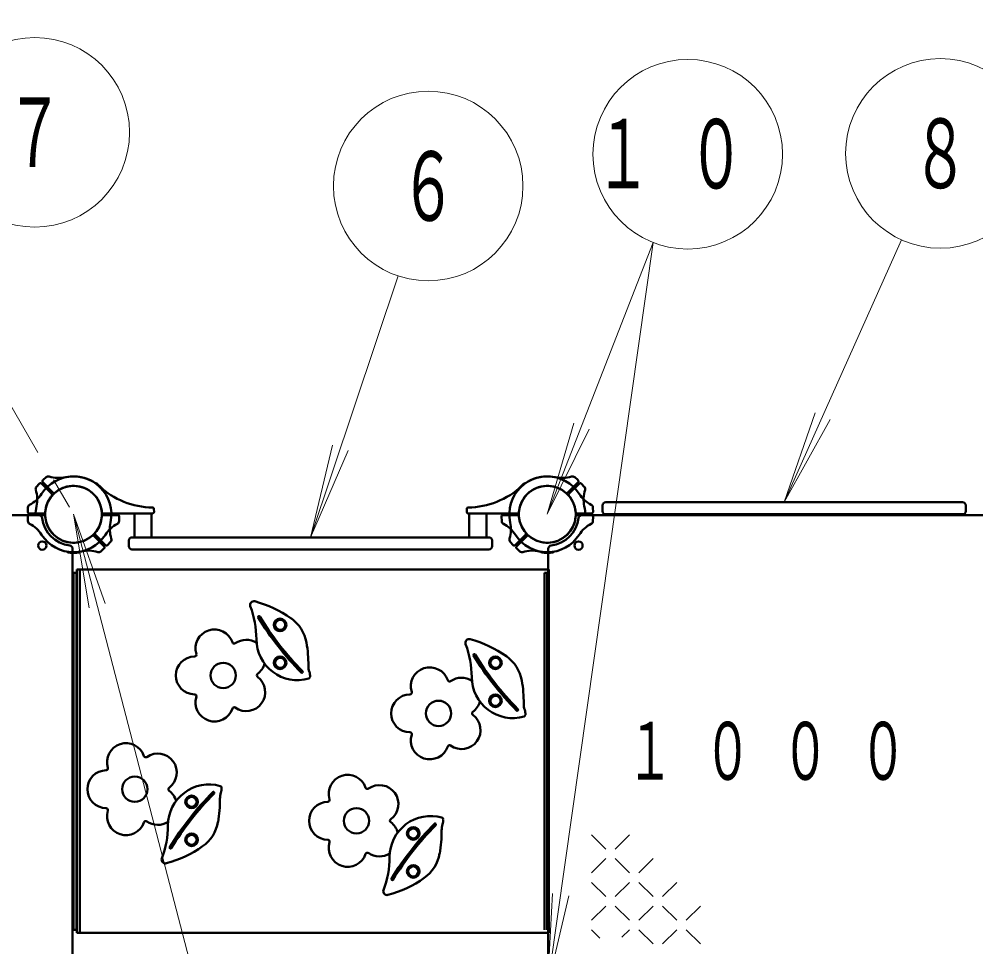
# Model space of a CAD drawing. Units: millimetres on the paper, scale 1:50. Extents: x -365 to 0, y -594 to 257.
# Drawn here: x -245.75 to -215.46, y 126.06 to 155.42 of the extents above; entities that cross this region are included whole.
import ezdxf
from ezdxf.enums import TextEntityAlignment as Align

# ---------------------------------------------------------------- set-up
doc = ezdxf.new("R2010")
doc.units = ezdxf.units.MM
doc.linetypes.add('USER3', pattern=[8, 3, -1, 1, -1, 1, -1])
doc.layers.add('LY_1', color=140, linetype='Continuous', lineweight=50)
doc.styles.add('ＭＳ ゴシック', font='')
doc.styles.get('ＭＳ ゴシック').set_extended_font_data('MS Gothic')

msp = doc.modelspace()

# ---------------------------------------------------------------- linework, layer by layer
at = {"layer": 'LY_1', "color": 7, "linetype": 'USER3', "lineweight": 13}
msp.add_line((-262.655, 172.014), (-244.025, 139.747), dxfattribs=at)
at = {"layer": 'LY_1', "color": 7, "lineweight": 13}
for p, q in [((-217.807, 148.43), (-221.525, 140.127)), ((-225.669, 148.346), (-229.025, 139.747)), ((-229.025, 124.747), (-225.669, 148.346)), ((-233.749, 147.291), (-236.525, 139.017)), ((-221.525, 140.127), (-220.542, 142.961)), ((-221.525, 140.127), (-220.065, 142.748)), ((-229.025, 139.747), (-228.182, 142.626)), ((-229.025, 139.747), (-227.695, 142.436)), ((-236.525, 139.017), (-235.823, 141.934)), ((-236.525, 139.017), (-235.327, 141.767)), ((-244.025, 139.747), (-243.019, 136.921)), ((-244.025, 139.747), (-243.525, 136.789)), ((-244.025, 139.747), (-238.319, 117.828)), ((-227.173, 129.149), (-227.623, 129.599)), ((-226.423, 129.599), (-226.873, 129.149)), ((-227.173, 128.849), (-227.623, 128.399)), ((-226.423, 128.399), (-226.873, 128.849)), ((-225.673, 128.849), (-226.123, 128.399)), ((-227.173, 127.649), (-227.623, 128.099)), ((-226.423, 128.099), (-226.873, 127.649)), ((-225.673, 127.649), (-226.123, 128.099)), ((-224.923, 128.099), (-225.373, 127.649)), ((-229.025, 124.747), (-228.863, 127.743)), ((-229.025, 124.747), (-228.346, 127.669)), ((-227.173, 127.349), (-227.623, 126.899)), ((-226.423, 126.899), (-226.873, 127.349)), ((-225.673, 127.349), (-226.123, 126.899)), ((-224.923, 126.899), (-225.373, 127.349)), ((-224.173, 127.349), (-224.623, 126.899)), ((-227.356, 126.332), (-227.623, 126.599)), ((-226.423, 126.599), (-226.663, 126.36)), ((-225.673, 126.149), (-226.123, 126.599)), ((-224.923, 126.599), (-225.373, 126.149)), ((-224.173, 126.149), (-224.623, 126.599))]:
    msp.add_line(p, q, dxfattribs=at)
at = {"layer": 'LY_1'}
for p, q in [((-244.999, 140.822), (-244.884, 140.929)), ((-228.051, 140.822), (-228.166, 140.929)), ((-245.1, 140.721), (-245.207, 140.606)), ((-244.709, 140.389), (-245.042, 140.722)), ((-244.667, 140.431), (-245, 140.764)), ((-243.33, 140.725), (-243.328, 140.727)), ((-229.72, 140.725), (-229.723, 140.727)), ((-228.384, 140.431), (-228.05, 140.764)), ((-228.341, 140.389), (-228.008, 140.722)), ((-227.95, 140.721), (-227.843, 140.606)), ((-243.047, 140.442), (-243.045, 140.445)), ((-230.003, 140.442), (-230.006, 140.445)), ((-245.474, 139.818), (-245.469, 139.964)), ((-227.577, 139.818), (-227.582, 139.964)), ((-227.275, 140.027), (-227.275, 139.847)), ((-227.175, 140.127), (-215.875, 140.127)), ((-215.775, 140.027), (-215.775, 139.847)), ((-251.525, 139.717), (-245.118, 139.717)), ((-245.474, 139.676), (-245.468, 139.518)), ((-244.963, 139.777), (-245.434, 139.777)), ((-244.963, 139.717), (-245.434, 139.717)), ((-243.088, 139.777), (-241.516, 139.777)), ((-243.088, 139.717), (-242.617, 139.717)), ((-242.577, 139.676), (-242.582, 139.53)), ((-242.097, 139.777), (-242.097, 139.017)), ((-241.553, 139.777), (-241.553, 139.017)), ((-241.476, 139.819), (-241.482, 139.924)), ((-231.574, 139.819), (-231.569, 139.924)), ((-229.963, 139.777), (-231.534, 139.777)), ((-231.497, 139.777), (-231.497, 139.017)), ((-230.953, 139.777), (-230.953, 139.017)), ((-230.474, 139.676), (-230.469, 139.53)), ((-229.963, 139.717), (-230.434, 139.717)), ((-228.088, 139.777), (-227.617, 139.777)), ((-228.088, 139.717), (-227.617, 139.717)), ((-221.525, 139.717), (-227.933, 139.717)), ((-227.577, 139.676), (-227.582, 139.518)), ((-227.175, 139.747), (-215.875, 139.747)), ((-221.525, 139.717), (-215.118, 139.717)), ((-243.384, 139.063), (-243.05, 138.73)), ((-243.341, 139.105), (-243.008, 138.772)), ((-229.709, 139.105), (-230.042, 138.772)), ((-229.667, 139.063), (-230, 138.73)), ((-242.95, 138.773), (-242.851, 138.88)), ((-242.275, 138.737), (-242.275, 138.917)), ((-242.175, 139.017), (-230.875, 139.017)), ((-230.775, 138.737), (-230.775, 138.917)), ((-230.1, 138.773), (-230.199, 138.88)), ((-244.225, 138.564), (-244.225, 138.561)), ((-244.055, 132.247), (-244.055, 138.655)), ((-243.825, 138.564), (-243.825, 138.561)), ((-243.051, 138.672), (-243.158, 138.573)), ((-242.175, 138.637), (-230.875, 138.637)), ((-229.999, 138.672), (-229.893, 138.573)), ((-229.225, 138.564), (-229.225, 138.561)), ((-228.995, 132.247), (-228.995, 138.655)), ((-228.825, 138.564), (-228.825, 138.561)), ((-244.025, 132.247), (-244.025, 137.897)), ((-244.025, 137.897), (-243.935, 137.897)), ((-243.935, 132.247), (-243.935, 137.897)), ((-243.921, 137.997), (-228.976, 137.997)), ((-243.921, 132.247), (-243.921, 137.997)), ((-243.828, 132.247), (-243.828, 137.997)), ((-229.115, 137.997), (-229.025, 137.997)), ((-229.115, 132.247), (-229.115, 137.897)), ((-229.025, 137.897), (-229.115, 137.897)), ((-229.025, 132.247), (-229.025, 137.897)), ((-228.976, 132.247), (-228.976, 137.997)), ((-244.055, 132.247), (-244.055, 125.839)), ((-244.025, 132.247), (-244.025, 126.597)), ((-243.935, 132.247), (-243.935, 126.597)), ((-243.921, 132.247), (-243.921, 126.497)), ((-243.828, 132.247), (-243.828, 126.497)), ((-229.115, 132.247), (-229.115, 126.597)), ((-229.025, 132.247), (-229.025, 126.597)), ((-228.995, 132.247), (-228.995, 125.839)), ((-228.976, 132.247), (-228.976, 126.497)), ((-244.025, 126.597), (-243.935, 126.597)), ((-243.921, 126.497), (-228.976, 126.497)), ((-229.115, 126.497), (-229.025, 126.497))]:
    msp.add_line(p, q, dxfattribs=at)
at = {"layer": 'LY_1', "color": 7, "lineweight": 13}
for centre in [(-245.253, 151.834), (-224.578, 151.14), (-216.581, 151.168), (-232.795, 150.136)]:
    msp.add_circle(centre, 3, dxfattribs=at)
at = {"layer": 'LY_1'}
for centre, radius in [((-245.015, 138.757), 0.13), ((-228.035, 138.757), 0.13), ((-237.485, 136.247), 0.2), ((-237.485, 136.247), 0.16), ((-237.485, 135.047), 0.2), ((-237.485, 135.047), 0.16), ((-230.667, 135.047), 0.2), ((-230.667, 135.047), 0.16), ((-239.285, 134.647), 0.4), ((-230.667, 133.847), 0.2), ((-230.667, 133.847), 0.16), ((-232.467, 133.447), 0.4), ((-242.085, 131.047), 0.4), ((-240.285, 130.647), 0.2), ((-240.285, 130.647), 0.16), ((-235.067, 130.047), 0.4), ((-233.267, 129.647), 0.2), ((-233.267, 129.647), 0.16), ((-240.285, 129.447), 0.2), ((-240.285, 129.447), 0.16), ((-233.267, 128.447), 0.2), ((-233.267, 128.447), 0.16)]:
    msp.add_circle(centre, radius, dxfattribs=at)
for centre, radius, start, end in [((-244.025, 139.747), 1.2, 90, 147.2728), ((-244.824, 140.848), 0.1, 72.4588, 133), ((-244.493, 141.897), 1, 252.4588, 282.2728), ((-244.025, 139.747), 1.2, 45, 102.2728), ((-244.025, 139.747), 1.2, 47.7828, 90), ((-229.025, 139.747), 1.2, 77.7272, 135), ((-229.025, 139.747), 1.2, 90, 132.2172), ((-229.025, 139.747), 1.2, 32.7272, 90), ((-228.558, 141.897), 1, 257.7272, 287.5412), ((-228.226, 140.848), 0.1, 47, 107.5412), ((-245.126, 140.546), 0.1, 137, 197.5412), ((-245.071, 140.694), 0.04, 45, 137), ((-244.972, 140.793), 0.04, 133, 225), ((-244.025, 139.747), 0.9, 90, 175.7293), ((-244.025, 139.747), 0.9, 45, 130.7293), ((-244.025, 139.747), 0.9, 4.2707, 90), ((-243.314, 140.713), 0.02, 53.6269, 135), ((-244.025, 139.747), 1.22, 45, 53.6269), ((-241.472, 142.561), 2.6, 227.7828, 268.9158), ((-244.025, 139.747), 1.2, 347.7272, 45), ((-244.025, 139.747), 1.22, 36.3731, 45), ((-231.579, 142.561), 2.6, 271.0842, 312.2172), ((-229.025, 139.747), 1.2, 135, 192.2728), ((-229.025, 139.747), 1.22, 135, 143.6269), ((-229.025, 139.747), 0.9, 90, 175.7293), ((-229.025, 139.747), 1.22, 126.3731, 135), ((-229.737, 140.713), 0.02, 45, 126.3731), ((-229.025, 139.747), 0.9, 49.2707, 135), ((-229.025, 139.747), 0.9, 4.2707, 90), ((-228.079, 140.793), 0.04, 315, 47), ((-227.98, 140.694), 0.04, 43, 135), ((-227.924, 140.546), 0.1, 342.4588, 43), ((-245.876, 140.936), 1, 297.4588, 327.2728), ((-246.175, 140.215), 1, 347.7272, 17.5412), ((-244.025, 139.747), 0.9, 139.2707, 225), ((-244.738, 140.36), 0.04, 319.2707, 45), ((-244.639, 140.459), 0.04, 225, 310.7293), ((-244.025, 139.747), 0.9, 319.2707, 45), ((-243.059, 140.459), 0.02, 315, 36.3731), ((-229.991, 140.459), 0.02, 143.6269, 225), ((-229.025, 139.747), 0.9, 135, 220.7293), ((-228.412, 140.459), 0.04, 229.2707, 315), ((-229.025, 139.747), 0.9, 315, 40.7293), ((-228.313, 140.36), 0.04, 135, 220.7293), ((-227.174, 140.936), 1, 212.7272, 242.5412), ((-226.876, 140.215), 1, 162.4588, 192.2728), ((-245.369, 139.96), 0.1, 117.4588, 178), ((-245.369, 139.96), 0.1, 117.4588, 178), ((-244.025, 139.747), 1.2, 167.7272, 181.4325), ((-241.522, 139.922), 0.04, 3, 88.9159), ((-231.529, 139.922), 0.04, 91.0841, 177), ((-229.025, 139.747), 1.2, 358.5675, 12.2728), ((-227.682, 139.96), 0.1, 2, 62.5412), ((-227.682, 139.96), 0.1, 2, 62.5412), ((-227.175, 140.027), 0.1, 90, 180), ((-215.875, 140.027), 0.1, 0, 90), ((-245.434, 139.817), 0.04, 178, 270), ((-245.434, 139.677), 0.04, 90, 182), ((-245.118, 139.617), 0.1, 6.7872, 90), ((-244.963, 139.817), 0.04, 270, 355.7293), ((-244.963, 139.677), 0.04, 4.2707, 90), ((-244.025, 139.747), 0.9, 184.2707, 270), ((-244.025, 139.747), 0.9, 270, 355.7293), ((-243.088, 139.817), 0.04, 184.2707, 270), ((-243.088, 139.677), 0.04, 90, 175.7293), ((-242.617, 139.677), 0.04, 358, 90), ((-241.516, 139.817), 0.04, 270, 3), ((-231.534, 139.817), 0.04, 177, 270), ((-230.434, 139.677), 0.04, 90, 182), ((-229.963, 139.817), 0.04, 270, 355.7293), ((-229.963, 139.677), 0.04, 4.2707, 90), ((-229.025, 139.747), 0.9, 184.2707, 270), ((-229.025, 139.747), 0.9, 270, 355.7293), ((-228.088, 139.817), 0.04, 184.2707, 270), ((-228.088, 139.677), 0.04, 90, 175.7293), ((-227.933, 139.617), 0.1, 90, 173.2128), ((-227.617, 139.817), 0.04, 270, 2), ((-227.617, 139.677), 0.04, 358, 90), ((-227.175, 139.847), 0.1, 180, 270), ((-215.875, 139.847), 0.1, 270, 0), ((-245.369, 139.534), 0.1, 182, 242.5412), ((-245.876, 138.558), 1, 32.7272, 62.5412), ((-244.025, 139.747), 1, 186.7872, 263.2128), ((-242.174, 138.558), 1, 117.4588, 147.2728), ((-241.876, 139.279), 1, 167.7272, 197.5412), ((-242.682, 139.534), 0.1, 297.4588, 358), ((-230.369, 139.534), 0.1, 182, 242.5412), ((-230.876, 138.558), 1, 32.7272, 62.5412), ((-231.175, 139.279), 1, 342.4588, 12.2728), ((-229.025, 139.747), 1, 276.7872, 353.2128), ((-227.174, 138.558), 1, 117.4588, 147.2728), ((-227.682, 139.534), 0.1, 297.4588, 358), ((-244.025, 139.747), 1.2, 212.7272, 270), ((-244.025, 139.747), 0.9, 225, 310.7293), ((-244.025, 139.747), 1.2, 270, 327.2728), ((-243.412, 139.035), 0.04, 45, 130.7293), ((-243.313, 139.134), 0.04, 139.2707, 225), ((-229.025, 139.747), 1.2, 212.7272, 270), ((-229.738, 139.134), 0.04, 315, 40.7293), ((-229.639, 139.035), 0.04, 49.2707, 135), ((-229.025, 139.747), 0.9, 229.2707, 315), ((-229.025, 139.747), 1.2, 270, 327.2728), ((-244.155, 138.655), 0.1, 0, 83.2128), ((-242.98, 138.8), 0.04, 225, 317), ((-242.924, 138.948), 0.1, 317, 17.5412), ((-242.175, 138.917), 0.1, 90, 180), ((-242.175, 138.737), 0.1, 180, 270), ((-230.875, 138.917), 0.1, 0, 90), ((-230.875, 138.737), 0.1, 270, 0), ((-230.126, 138.948), 0.1, 162.4588, 223), ((-230.071, 138.8), 0.04, 223, 315), ((-228.895, 138.655), 0.1, 96.7872, 180), ((-244.205, 138.561), 0.02, 180, 261.3731), ((-244.025, 139.747), 1.22, 261.3731, 270), ((-244.025, 139.747), 1.2, 268.5675, 282.2728), ((-244.025, 139.747), 1.22, 270, 278.6269), ((-243.845, 138.561), 0.02, 278.6269, 0), ((-243.558, 137.597), 1, 72.4588, 102.2728), ((-243.226, 138.646), 0.1, 252.4588, 313), ((-243.079, 138.701), 0.04, 313, 45), ((-229.972, 138.701), 0.04, 135, 227), ((-229.824, 138.646), 0.1, 227, 287.5412), ((-229.493, 137.597), 1, 77.7272, 107.5412), ((-229.025, 139.747), 1.2, 257.7272, 271.4325), ((-229.205, 138.561), 0.02, 180, 261.3731), ((-229.025, 139.747), 1.22, 261.3731, 270), ((-229.025, 139.747), 1.22, 270, 278.6269), ((-228.845, 138.561), 0.02, 278.6269, 0), ((-238.318, 136.88), 0.117, 75.0158, 200.6365), ((-239.218, 133.515), 3.6, 54.7164, 75.0158), ((-241.235, 135.781), 3, 0.2152, 20.6365), ((-238.154, 136.494), 0.03, 31.7424, 211.7424), ((-229.65, 141.755), 10.03, 211.7424, 224.3854), ((-229.65, 141.755), 9.97, 211.7424, 224.3854), ((-237.832, 135.475), 1.2, 10.124, 54.7164), ((-239.563, 135.503), 0.6, 18.724, 197.276), ((-238.557, 135.176), 0.6, 56.9457, 125.276), ((-236.935, 135.797), 1.3, 180.2152, 285.8756), ((-231.5, 135.68), 0.117, 75.0158, 200.6365), ((-232.4, 132.315), 3.6, 54.7164, 75.0158), ((-238.938, 135.715), 0.06, 198.724, 305.276), ((-240.588, 134.982), 4, 359.5898, 10.124), ((-234.417, 134.581), 3, 0.2152, 20.6365), ((-240.185, 134.647), 0.6, 90.724, 269.276), ((-240.194, 135.307), 0.06, 270.724, 17.276), ((-231.336, 135.294), 0.03, 31.7424, 211.7424), ((-222.832, 140.555), 10.03, 211.7424, 224.3854), ((-222.832, 140.555), 9.97, 211.7424, 224.3854), ((-231.014, 134.275), 1.2, 10.124, 54.7164), ((-238.557, 135.176), 0.6, 306.724, 344.9564), ((-235.988, 134.949), 0.6, 179.5898, 198.7742), ((-232.745, 134.303), 0.6, 18.724, 197.276), ((-238.557, 134.118), 0.6, 234.724, 53.276), ((-238.162, 134.647), 0.06, 126.724, 233.276), ((-236.797, 134.76), 0.03, 224.3854, 44.3854), ((-236.596, 134.604), 0.06, 285.8756, 356.0711), ((-236.935, 134.628), 0.4, 356.0711, 18.7742), ((-232.12, 134.515), 0.06, 198.724, 305.276), ((-231.739, 133.976), 0.6, 56.9457, 125.276), ((-230.117, 134.597), 1.3, 180.2152, 285.8756), ((-233.77, 133.782), 4, 359.5898, 10.124), ((-240.194, 133.987), 0.06, 342.724, 89.276), ((-239.563, 133.791), 0.6, 162.724, 341.276), ((-233.367, 133.447), 0.6, 90.724, 269.276), ((-233.376, 134.107), 0.06, 270.724, 17.276), ((-238.938, 133.579), 0.06, 54.724, 161.276), ((-231.739, 133.976), 0.6, 306.724, 344.9564), ((-229.17, 133.749), 0.6, 179.5898, 198.7742), ((-231.739, 132.918), 0.6, 234.724, 53.276), ((-231.345, 133.447), 0.06, 126.724, 233.276), ((-229.979, 133.56), 0.03, 224.3854, 44.3854), ((-229.778, 133.404), 0.06, 285.8756, 356.0711), ((-230.117, 133.428), 0.4, 356.0711, 18.7742), ((-233.376, 132.787), 0.06, 342.724, 89.276), ((-232.745, 132.591), 0.6, 162.724, 341.276), ((-242.363, 131.903), 0.6, 18.724, 197.276), ((-232.12, 132.379), 0.06, 54.724, 161.276), ((-241.738, 132.115), 0.06, 198.724, 305.276), ((-241.357, 131.576), 0.6, 306.724, 125.276), ((-242.985, 131.047), 0.6, 90.724, 269.276), ((-242.994, 131.707), 0.06, 270.724, 17.276), ((-235.345, 130.903), 0.6, 18.724, 197.276), ((-239.735, 129.897), 1.3, 74.1244, 179.7848), ((-234.339, 130.576), 0.6, 306.724, 125.276), ((-240.962, 131.047), 0.06, 126.724, 233.276), ((-241.357, 130.518), 0.6, 15.0436, 53.276), ((-232.45, 123.939), 10.03, 135.6146, 148.2576), ((-232.45, 123.939), 9.97, 135.6146, 148.2576), ((-239.597, 130.934), 0.03, 315.6146, 135.6146), ((-238.788, 130.745), 0.6, 161.2258, 180.4102), ((-239.396, 131.09), 0.06, 3.9289, 74.1244), ((-239.735, 131.066), 0.4, 341.2258, 3.9289), ((-234.72, 131.115), 0.06, 198.724, 305.276), ((-243.388, 130.712), 4, 349.876, 0.4102), ((-235.967, 130.047), 0.6, 90.724, 269.276), ((-235.976, 130.707), 0.06, 270.724, 17.276), ((-242.994, 130.387), 0.06, 342.724, 89.276), ((-242.363, 130.191), 0.6, 162.724, 341.276), ((-241.738, 129.979), 0.06, 54.724, 161.276), ((-241.357, 130.518), 0.6, 234.724, 303.0543), ((-240.632, 130.219), 1.2, 305.2836, 349.876), ((-232.717, 128.897), 1.3, 74.1244, 179.7848), ((-233.945, 130.047), 0.06, 126.724, 233.276), ((-234.339, 129.518), 0.6, 15.0436, 53.276), ((-225.432, 122.939), 10.03, 135.6146, 148.2576), ((-232.579, 129.934), 0.03, 315.6146, 135.6146), ((-232.378, 130.09), 0.06, 3.9289, 74.1244), ((-232.717, 130.066), 0.4, 341.2258, 3.9289), ((-244.035, 129.913), 3, 339.3635, 359.7848), ((-225.432, 122.939), 9.97, 135.6146, 148.2576), ((-236.37, 129.712), 4, 349.876, 0.4102), ((-231.77, 129.745), 0.6, 161.2258, 180.4102), ((-235.976, 129.387), 0.06, 342.724, 89.276), ((-235.345, 129.191), 0.6, 162.724, 341.276), ((-242.018, 132.179), 3.6, 284.9842, 305.2836), ((-240.954, 129.2), 0.03, 148.2576, 328.2576), ((-241.118, 128.814), 0.117, 159.3635, 284.9842), ((-234.72, 128.979), 0.06, 54.724, 161.276), ((-234.339, 129.518), 0.6, 234.724, 303.0543), ((-237.017, 128.913), 3, 339.3635, 359.7848), ((-233.614, 129.219), 1.2, 305.2836, 349.876), ((-235, 131.179), 3.6, 284.9842, 305.2836), ((-233.936, 128.2), 0.03, 148.2576, 328.2576), ((-234.1, 127.814), 0.117, 159.3635, 284.9842)]:
    msp.add_arc(centre, radius, start, end, dxfattribs=at)

# ---------------------------------------------------------------- texts
at = {"layer": 'LY_1', "color": 7, "style": 'ＭＳ ゴシック', "width": 0.6}
for s, p in [('７', (-245.253, 151.834)), ('８', (-216.581, 151.168)), ('６', (-232.795, 150.136))]:
    msp.add_text(s, height=2.199, dxfattribs=at).set_placement(p, align=Align.MIDDLE_CENTER)
at = {"layer": 'LY_1', "color": 7, "style": 'ＭＳ ゴシック'}
for s, insert, char_height, attachment_point in [('\\T1.64;\\W0.6;１０', (-224.578, 151.14), 2.199, 5), ('\\T1.64;\\W0.6;１０００', (-226.525, 132.247), 1.833, 4)]:
    msp.add_mtext(s, dxfattribs=dict(at, insert=insert, char_height=char_height, attachment_point=attachment_point))

doc.saveas('drawing.dxf')
